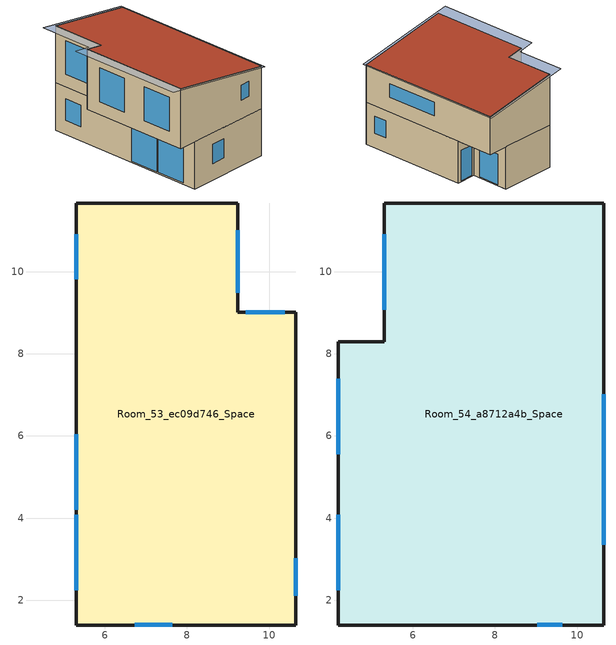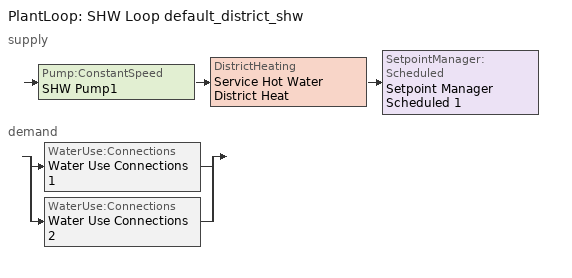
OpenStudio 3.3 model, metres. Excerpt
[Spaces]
Room_53_ec09d746_Space
 floor ground: 9.24,11.67 9.24,9.01 10.65,9.01 10.65,1.4 5.3,1.4 5.3,11.67 z-0.25
 wall outside: 10.65,9.01 9.24,9.01 9.24,11.67 5.3,11.67 5.3,1.4 10.65,1.4 10.65,9.01 z-0.25:2.63
 window (NGlass_cd9f42c5): 10.38,9.01 9.43,9.01 / 9.24,9.48 9.24,11.01 z-0.18:1.9; 5.3,10.91 5.3,9.81 z0.6:1.93; 5.3,4.08 5.3,2.25 / 5.3,6.04 5.3,4.21 z-0.18:2; 6.73,1.4 7.64,1.4 / 10.65,2.11 10.65,3.02 z0.76:1.93
 ceiling adiabatic (Ceiling_Residential): 5.3,11.67 5.3,1.4 10.65,1.4 10.65,9.01 9.24,9.01 9.24,11.67 z2.63
Room_54_a8712a4b_Space
 floor outside: 5.3,8.29 5.3,1.4 4.19,1.4 4.19,8.29 z2.63; 10.65,11.67 10.65,9.01 9.24,9.01 9.24,11.67 z2.63
 floor adiabatic (Floor_Residential): 9.24,11.67 9.24,9.01 10.65,9.01 10.65,1.4 5.3,1.4 5.3,11.67 z2.63
 wall outside: 4.19,8.29 4.19,1.4 z2.63:6.29; 10.65,1.4 10.65,11.67 z2.63:5.22; 5.3,11.67 5.3,8.29 z2.63:6.11; 5.3,8.29,6.11 5.3,8.29,2.63 4.19,8.29,2.63 4.19,8.29,6.29; 4.19,1.4,6.29 4.19,1.4,2.63 10.65,1.4,2.63 10.65,1.4,5.22 4.2,1.4,6.29; 10.65,11.67,5.22 10.65,11.67,2.63 5.3,11.67,2.63 5.3,11.67,6.11
 window (NGlass_cd9f42c5): 4.19,4.08 4.19,2.25 / 4.19,7.39 4.19,5.56 / 5.3,10.91 5.3,9.08 z3.41:5.46; 9.03,1.4 9.64,1.4 z3.76:4.68; 10.65,3.35 10.65,7.01 z3.67:4.59
 roof outside: 4.19,8.29 4.19,1.4 4.2,1.4 4.2,8.29 z6.29; 4.2,1.4,6.29 10.65,1.4,5.22 10.65,11.67,5.22 5.3,11.67,6.11 5.3,8.29,6.11 4.2,8.29,6.29
shading: 3.41,1.25,6.42 10.73,1.25,5.2 10.65,1.4,5.22 4.2,1.4,6.29 4.2,8.29,6.29 5.3,8.29,6.11 5.3,9.01,6.11 5.3,11.67,6.11 10.65,11.67,5.22 10.65,9.02,5.22 10.65,1.41,5.22 10.65,1.4,5.22 10.73,1.25,5.2 10.73,11.83,5.2 4.51,11.83,6.24 4.51,8.44,6.24 3.41,8.44,6.42
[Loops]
PlantLoop 'SHW Loop default_district_shw'
 supply: Pump:ConstantSpeed 'SHW Pump1' > DistrictHeating 'Service Hot Water District Heat' > SetpointManager:Scheduled 'Setpoint Manager Scheduled 1'
 demand: split
  | WaterUse:Connections 'Water Use Connections 1'
  | WaterUse:Connections 'Water Use Connections 2'
[Building]
Building 1: North Axis {deg}=0; Default Construction Set=Default Generic Construction Set; Standards Building Type=MediumOffice
[Site]
Site 1: Terrain=City
[SizingPeriod:DesignDay] Barometric Pressure {Pa}=99868; Day of Month=21
Name | Maximum Dry-Bulb Temperature {C} | Daily Dry-Bulb Temperature Range {deltaC} | Wind Speed {m/s} | Wind Direction {deg} | Sky Clearness | Month | Day Type | Humidity Condition Type | Wetbulb or DewPoint at Maximum Dry-Bulb {C} | Solar Model Indicator | ASHRAE Clear Sky Optical Depth for Beam Irradiance | ASHRAE Clear Sky Optical Depth for Diffuse Irradiance | Enthalpy at Maximum Dry-Bulb {J/kg}
Seattle Seattle Tacoma Intl A Ann Htg 99.6% Condns DB | -4.2 | 0 | 4.3 | 20 | 0 | 12 | WinterDesignDay | Wetbulb | -4.2 | ASHRAEClearSky
Seattle Seattle Tacoma Intl A Ann Hum_n 99.6% Condns DP=>MCDB | -0.4 | 0 | 4.3 | 20 | 0 | 12 | WinterDesignDay | Dewpoint | -13 | ASHRAEClearSky
Seattle Seattle Tacoma Intl A Ann Htg Wind 99.6% Condns WS=>MCDB | 5.6 | 0 | 12.1 | 20 | 0 | 12 | WinterDesignDay | Wetbulb | 5.6 | ASHRAEClearSky
Seattle Seattle Tacoma Intl A Ann Clg .4% Condns DB=>MWB | 29.4 | 10.4 | 4.2 | 350 |  | 8 | SummerDesignDay | Wetbulb | 18.3 | ASHRAETau | 0.352 | 2.561
Seattle Seattle Tacoma Intl A Ann Clg .4% Condns WB=>MDB | 27.9 | 10.4 | 4.2 | 350 |  | 8 | SummerDesignDay | Wetbulb | 19.2 | ASHRAETau | 0.352 | 2.561
Seattle Seattle Tacoma Intl A Ann Clg .4% Condns DP=>MDB | 20.8 | 10.4 | 4.2 | 350 |  | 8 | SummerDesignDay | Dewpoint | 15.9 | ASHRAETau | 0.352 | 2.561
Seattle Seattle Tacoma Intl A Ann Clg .4% Condns Enth=>MDB | 28.2 | 10.4 | 4.2 | 350 |  | 8 | SummerDesignDay | Enthalpy | 23 | ASHRAETau | 0.352 | 2.561 | 54700
[Site:WaterMainsTemperature]
Calculation Method=Correlation; Annual Average Outdoor Air Temperature {C}=12.6; Maximum Difference In Monthly Average Outdoor Air Temperatures {deltaC}=4
[Material:NoMass] Thermal Absorptance=0.9; Solar Absorptance=0.7
Name | Roughness | Thermal Resistance {m2-K/W} | Visible Absorptance
Typical Insulation-R4 | MediumSmooth | 0.704441 | 0.7
Typical Insulation-R7 | MediumSmooth | 1.23277 | 0.7
CP02 CARPET PAD | VeryRough | 0.21648 | 0.8
F04 Wall air space resistance | MediumRough | 0.00381 | 0.7
FacadeCladding | MediumRough | 0.163783 | 0.7
IntInsulation | MediumRough | 3.35067 | 0.7
Typical Insulation-R47 | MediumSmooth | 8.27718 | 0.7
Typical Insulation-R3 | MediumSmooth | 0.528331 | 0.7
AirGap | MediumRough | 0.17611 | 0.7
ContExtInsulation | MediumRough | 1.7611 | 0.7
[WindowMaterial:SimpleGlazingSystem]
Name | U-Factor {W/m2-K} | Solar Heat Gain Coefficient | Visible Transmittance
U 0.5 SHGC 0.4 Simple Glazing | 2.839 | 0.4 | 0.6
U 0.36 SHGC 0.36 Simple Glazing | 2.04408 | 0.36 | 0.6
aluminum_071e88c3 | 1.98 | 0.25 | 0.63
[Material]
Name | Roughness | Thickness {m} | Conductivity {W/m-K} | Density {kg/m3} | Specific Heat {J/kg-K} | Thermal Absorptance | Solar Absorptance | Visible Absorptance
F08 Metal surface | Smooth | 0.0008 | 45.2497 | 7824.02 | 499.678 | 0.9 | 0.7 | 0.7
5/8 in. Gypsum Board | MediumSmooth | 0.0159 | 0.159893 | 800.002 | 1089.3 | 0.9 | 0.7 | 0.7
1/2 in. Gypsum Board | Smooth | 0.0127 | 0.159893 | 800.002 | 1089.3 | 0.9 | 0.7 | 0.5
8 in. Concrete Block Basement Wall | MediumRough | 0.2032 | 1.32511 | 1842 | 911.412 | 0.9 | 0.7 | 0.7
InteriorFinish | MediumRough | 0.0127 | 0.16 | 800 | 109 | 0.9 | 0.7 | 0.7
Generic Roof Membrane | MediumRough | 0.01 | 0.16 | 1120 | 1460 | 0.9 | 0.65 | 0.65
Generic Acoustic Tile | MediumSmooth | 0.02 | 0.06 | 368 | 590 | 0.9 | 0.2 | 0.2
Generic 25mm Wood | MediumSmooth | 0.0254 | 0.15 | 608 | 1630 | 0.9 | 0.5 | 0.5
Generic HW Concrete | MediumRough | 0.2 | 1.95 | 2240 | 900 | 0.9 | 0.8 | 0.8
Generic Gypsum Board | MediumSmooth | 0.0127 | 0.16 | 800 | 1090 | 0.9 | 0.5 | 0.5
Generic Wall Air Gap | Smooth | 0.1 | 0.667 | 1.28 | 1000 | 0.9 | 0.7 | 0.7
Generic Ceiling Air Gap | Smooth | 0.1 | 0.556 | 1.28 | 1000 | 0.9 | 0.7 | 0.7
Generic Brick | MediumRough | 0.1 | 0.9 | 1920 | 790 | 0.9 | 0.65 | 0.65
Generic 50mm Insulation; Generic 25mm Insulation | MediumRough | 0.05 | 0.03 | 43 | 1210 | 0.9 | 0.7 | 0.7
Generic Painted Metal | Smooth | 0.0015 | 45 | 7690 | 410 | 0.9 | 0.5 | 0.5
Generic LW Concrete | MediumRough | 0.1 | 0.53 | 1280 | 840 | 0.9 | 0.8 | 0.8
Material 1 | Smooth | 0.1 | 0.1 | 0.1 | 100 |  | 0.65 | 0.65
[WindowMaterial:Glazing] Optical Data Type=SpectralAverage; Thickness {m}=0.006; Infrared Transmittance at Normal Incidence=0; Front Side Infrared Hemispherical Emissivity=0.84; Dirt Correction Factor for Solar and Visible Transmittance=1; Solar Diffusing=No
Name | Solar Transmittance at Normal Incidence | Front Side Solar Reflectance at Normal Incidence | Back Side Solar Reflectance at Normal Incidence | Visible Transmittance at Normal Incidence | Front Side Visible Reflectance at Normal Incidence | Back Side Visible Reflectance at Normal Incidence | Back Side Infrared Hemispherical Emissivity | Conductivity {W/m-K}
CLEAR 6MM | 0.775 | 0.071 | 0.071 | 0.881 | 0.08 | 0.08 | 0.84 | 0.899398
REF B CLEAR HI 6MM | 0.24 | 0.16 | 0.32 | 0.3 | 0.16 | 0.29 | 0.6 | 0.899398
Generic Low-e Glass | 0.45 | 0.36 | 0.36 | 0.71 | 0.21 | 0.21 | 0.047 | 1
Generic Clear Glass | 0.77 | 0.07 | 0.07 | 0.88 | 0.08 | 0.08 | 0.84 | 1
[WindowMaterial:Gas] Gas Type=Air; Thickness {m}=0.0127
AIR 13MM; Generic Window Air Gap
[Construction]
Typical Wood Joist Attic Floor-R48: 5/8 in. Gypsum Board, Typical Insulation-R47
Typical Insulated Metal Door-R3: F08 Metal surface, Typical Insulation-R3
U 0.5 SHGC 0.4 Simple Glazing Skylight: U 0.5 SHGC 0.4 Simple Glazing
U 0.44 SHGC 0.26 Dbl Ref-B-H Clr 6mm/13mm Air: REF B CLEAR HI 6MM, AIR 13MM, CLEAR 6MM
NGlass_cd9f42c5: aluminum_071e88c3
Ceiling_Residential: CP02 CARPET PAD, F04 Wall air space resistance, 1/2 in. Gypsum Board
Typical Overhead Door-R4: Typical Insulation-R4
Typical Insulated Basement Mass Wall-R8: Typical Insulation-R7, 8 in. Concrete Block Basement Wall
U 0.36 SHGC 0.36 Simple Glazing Window: U 0.36 SHGC 0.36 Simple Glazing
ExteriorWall: FacadeCladding, AirGap, ContExtInsulation, IntInsulation, InteriorFinish
Floor_Residential: 1/2 in. Gypsum Board, F04 Wall air space resistance, CP02 CARPET PAD
Generic Interior Door: Generic 25mm Wood
Generic Single Pane: Generic Clear Glass
Generic Shade: Material 1
Generic Interior Ceiling: Generic LW Concrete, Generic Ceiling Air Gap, Generic Acoustic Tile
Generic Interior Wall: Generic Gypsum Board, Generic Wall Air Gap, Generic Gypsum Board
Generic Exposed Floor: Generic Painted Metal, Generic Ceiling Air Gap, Generic 50mm Insulation, Generic LW Concrete
Generic Interior Floor: Generic Acoustic Tile, Generic Ceiling Air Gap, Generic LW Concrete
Generic Ground Slab: Generic 50mm Insulation, Generic HW Concrete
Generic Roof: Generic Roof Membrane, Generic 50mm Insulation, Generic LW Concrete, Generic Ceiling Air Gap, Generic Acoustic Tile
Generic Exterior Wall: Generic Brick, Generic LW Concrete, Generic 50mm Insulation, Generic Wall Air Gap, Generic Gypsum Board
Generic Underground Wall: Generic 50mm Insulation, Generic HW Concrete, Generic Wall Air Gap, Generic Gypsum Board
Generic Underground Roof: Generic 50mm Insulation, Generic HW Concrete, Generic Ceiling Air Gap, Generic Acoustic Tile
Generic Double Pane: Generic Low-e Glass, Generic Window Air Gap, Generic Clear Glass
Generic Exterior Door: Generic Painted Metal, Generic 25mm Insulation, Generic Painted Metal
[DefaultConstructionSet]
Name | Default Exterior Surface Constructions | Default Interior Surface Constructions | Default Ground Contact Surface Constructions | Default Exterior SubSurface Constructions | Default Interior SubSurface Constructions | Interior Partition Construction | Space Shading Construction | Adiabatic Surface Construction
dadu_assembly | Default Surface Constructions 2 | Default Surface Constructions 1 | Default Surface Constructions 3 | Default Sub Surface Constructions 2 | Default Sub Surface Constructions 1
Default Generic Construction Set | Default Surface Constructions 5 | Default Surface Constructions 4 | Default Surface Constructions 6 | Default Sub Surface Constructions 4 | Default Sub Surface Constructions 3 | Generic Air Boundary | Generic Shade | Generic Interior Wall
[DefaultSurfaceConstructions]
Name | Floor Construction | Roof Ceiling Construction | Wall Construction
Default Surface Constructions 1 | Floor_Residential | Ceiling_Residential
Default Surface Constructions 2 | Floor_Residential | Typical Wood Joist Attic Floor-R48 | ExteriorWall
Default Surface Constructions 3 | Floor_Residential |  | Typical Insulated Basement Mass Wall-R8
Default Surface Constructions 4 | Generic Interior Floor | Generic Interior Ceiling | Generic Interior Wall
Default Surface Constructions 5 | Generic Exposed Floor | Generic Roof | Generic Exterior Wall
Default Surface Constructions 6 | Generic Ground Slab | Generic Underground Roof | Generic Underground Wall
[DefaultSubSurfaceConstructions]
Name | Fixed Window Construction | Operable Window Construction | Door Construction | Glass Door Construction | Overhead Door Construction | Skylight Construction
Default Sub Surface Constructions 1
Default Sub Surface Constructions 2 | U 0.36 SHGC 0.36 Simple Glazing Window | U 0.36 SHGC 0.36 Simple Glazing Window | Typical Insulated Metal Door-R3 | U 0.44 SHGC 0.26 Dbl Ref-B-H Clr 6mm/13mm Air | Typical Overhead Door-R4 | U 0.5 SHGC 0.4 Simple Glazing Skylight
Default Sub Surface Constructions 3 | Generic Single Pane | Generic Single Pane | Generic Interior Door | Generic Single Pane
Default Sub Surface Constructions 4 | Generic Double Pane | Generic Double Pane | Generic Exterior Door | Generic Double Pane | Generic Exterior Door | Generic Double Pane
[Construction:AirBoundary]
Generic Air Boundary: None, 0
[SpaceType] Design Specification Outdoor Air Object=2019::MidriseApartment::Apartment_Ventilation
2019::MidriseApartment::Apartment; 2019::MidriseApartment::Apartment_Room_53_ec09d746; 2019::MidriseApartment::Apartment_Room_54_a8712a4b
[People:Definition]
2019::MidriseApartment::Apartment_People: Number of People Calculation Method=People/Area; People per Space Floor Area {person/m2}=0.0283091; Fraction Radiant=0.3; Sensible Heat Fraction=Autocalculate
[People] People Definition=2019::MidriseApartment::Apartment_People; Number of People Schedule=ApartmentMidRise OCC_APT_SCH; Activity Level Schedule=ApartmentMidRise Activity Schedule; Multiplier=1
Name | Space or SpaceType
2019::MidriseApartment::Apartment_People | 2019::MidriseApartment::Apartment
2019::MidriseApartment::Apartment_People 1 | 2019::MidriseApartment::Apartment_Room_53_ec09d746
2019::MidriseApartment::Apartment_People 2 | 2019::MidriseApartment::Apartment_Room_54_a8712a4b
[Lights:Definition]
2019::MidriseApartment::Apartment_Lighting: Design Level Calculation Method=Watts/Area; Watts per Space Floor Area {W/m2}=6.45834; Fraction Radiant=0.6; Fraction Visible=0.2; Return Air Fraction=0
[Lights] Lights Definition=2019::MidriseApartment::Apartment_Lighting; Schedule=ApartmentMidRise LTG_APT_SCH; Fraction Replaceable=1
Name | Space or SpaceType
2019::MidriseApartment::Apartment_Lighting | 2019::MidriseApartment::Apartment
2019::MidriseApartment::Apartment_Lighting 1 | 2019::MidriseApartment::Apartment_Room_53_ec09d746
2019::MidriseApartment::Apartment_Lighting 2 | 2019::MidriseApartment::Apartment_Room_54_a8712a4b
[ElectricEquipment:Definition]
2019::MidriseApartment::Apartment_Electric: Design Level Calculation Method=Watts/Area; Watts per Space Floor Area {W/m2}=6.66999; Fraction Latent=0; Fraction Radiant=0.5; Fraction Lost=0
[ElectricEquipment] Electric Equipment Definition=2019::MidriseApartment::Apartment_Electric; Schedule=ApartmentMidRise EQP_APT_SCH
Name | Space or SpaceType
2019::MidriseApartment::Apartment_Electric | 2019::MidriseApartment::Apartment
2019::MidriseApartment::Apartment_Electric 1 | 2019::MidriseApartment::Apartment_Room_53_ec09d746
2019::MidriseApartment::Apartment_Electric 2 | 2019::MidriseApartment::Apartment_Room_54_a8712a4b
[SpaceInfiltration:DesignFlowRate] Schedule=ApartmentMidRise INF_APT_SCH; Design Flow Rate Calculation Method=Flow/ExteriorArea; Constant Term Coefficient=1; Temperature Term Coefficient=0; Velocity Term Coefficient=0
Name | Space or SpaceType | Flow per Exterior Surface Area {m3/s-m2}
2019::MidriseApartment::Apartment_Infiltration | 2019::MidriseApartment::Apartment | 0.00056896
Room_53_ec09d746_infiltration | 2019::MidriseApartment::Apartment_Room_53_ec09d746 | 0.00059
Room_54_a8712a4b_infiltration | 2019::MidriseApartment::Apartment_Room_54_a8712a4b | 0.00059
[DesignSpecification:OutdoorAir]
2019::MidriseApartment::Apartment_Ventilation: Outdoor Air Flow Rate {m3/s}=0; Outdoor Air Flow Air Changes per Hour {1/hr}=0.35
[Space] Default Construction Set=dadu_assembly
Name | Space Type | Building Story | Thermal Zone
Room_53_ec09d746_Space | 2019::MidriseApartment::Apartment_Room_53_ec09d746 | Floor1 | Room_53_ec09d746
Room_54_a8712a4b_Space | 2019::MidriseApartment::Apartment_Room_54_a8712a4b | Floor2 | Room_54_a8712a4b
[ThermalZone] Fraction of Zone Controlled by Primary Daylighting Control=1; Use Ideal Air Loads=No
Name | Ceiling Height {m} | Volume {m3} | Primary Daylighting Control | Thermostat
Room_53_ec09d746 | 2.88479 | 147.441 | Room_53_ec09d746_Space_Daylighting | Thermostat Setpoint Dual Setpoint 1
Room_54_a8712a4b | 3.66 | 193.708 | Room_54_a8712a4b_Space_Daylighting | Thermostat Setpoint Dual Setpoint 2
[Sizing:Zone] Zone Cooling Design Supply Air Temperature Input Method=SupplyAirTemperature; Zone Cooling Design Supply Air Temperature {C}=14; Zone Cooling Design Supply Air Temperature Difference {deltaC}=11.11; Zone Heating Design Supply Air Temperature Input Method=SupplyAirTemperature; Zone Heating Design Supply Air Temperature {C}=40; Zone Heating Design Supply Air Temperature Difference {deltaC}=11.11; Zone Cooling Design Supply Air Humidity Ratio {kg-H2O/kg-air}=0.0085; Zone Heating Design Supply Air Humidity Ratio {kg-H2O/kg-air}=0.008; Cooling Design Air Flow Method=DesignDay; Heating Design Air Flow Method=DesignDay; Account for Dedicated Outdoor Air System=No; Dedicated Outdoor Air System Control Strategy=NeutralSupplyAir; Dedicated Outdoor Air Low Setpoint Temperature for Design {C}=autosize; Dedicated Outdoor Air High Setpoint Temperature for Design {C}=autosize
Room_53_ec09d746; Room_54_a8712a4b
[Zone equipment]
Room_53_ec09d746: Room_53_ec09d746 Ideal Loads Air System
Room_54_a8712a4b: Room_54_a8712a4b Ideal Loads Air System
[BuildingStory]
Floor1; Floor2
[Daylighting:Control] Position Y-Coordinate {m}=6.53321; Illuminance Setpoint {lux}=300; Lighting Control Type=Continuous; Minimum Input Power Fraction for Continuous Dimming Control=0.3; Minimum Light Output Fraction for Continuous Dimming Control=0.2
Name | Space | Position X-Coordinate {m} | Position Z-Coordinate {m}
Room_53_ec09d746_Space_Daylighting | Room_53_ec09d746_Space | 7.97529 | 0.545833
Room_54_a8712a4b_Space_Daylighting | Room_54_a8712a4b_Space | 7.41641 | 3.430625
[WaterUse:Equipment:Definition] Target Temperature Schedule=60.0C Hot Water; Sensible Fraction Schedule=0.2 Hot Water Sensible Fraction; Latent Fraction Schedule=0.05 Hot Water Latent Fraction
Name | Peak Flow Rate {m3/s}
2019::MidriseApartment::Apartment_SHW..Room_53_ec09d746 | 2.11904e-06
2019::MidriseApartment::Apartment_SHW..Room_54_a8712a4b | 2.59333e-06
[WaterUse:Equipment] Flow Rate Fraction Schedule=ApartmentMidRise APT_DHW_SCH
Name | Water Use Equipment Definition | Space
2019::MidriseApartment::Apartment_SHW..Room_53_ec09d746 | 2019::MidriseApartment::Apartment_SHW..Room_53_ec09d746 | Room_53_ec09d746_Space
2019::MidriseApartment::Apartment_SHW..Room_54_a8712a4b | 2019::MidriseApartment::Apartment_SHW..Room_54_a8712a4b | Room_54_a8712a4b_Space
[WaterUse:Connections] Hot Water Supply Temperature Schedule=60.0C Hot Water; Drain Water Heat Exchanger Type=None; Drain Water Heat Exchanger Destination=Plant
Name | Water Use Equipment Name 1
Water Use Connections 1 | 2019::MidriseApartment::Apartment_SHW..Room_53_ec09d746
Water Use Connections 2 | 2019::MidriseApartment::Apartment_SHW..Room_54_a8712a4b
[ThermostatSetpoint:DualSetpoint] Heating Setpoint Temperature Schedule=ApartmentMidRise HTGSETP_APT_SCH; Cooling Setpoint Temperature Schedule=ApartmentMidRise CLGSETP_APT_SCH
Thermostat Setpoint Dual Setpoint 1; Thermostat Setpoint Dual Setpoint 2
[ZoneHVAC:IdealLoadsAirSystem] Maximum Heating Supply Air Temperature {C}=50; Minimum Cooling Supply Air Temperature {C}=13; Heating Limit=LimitCapacity; Maximum Sensible Heating Capacity {W}=autosize; Cooling Limit=LimitFlowRateAndCapacity; Maximum Cooling Air Flow Rate {m3/s}=autosize; Maximum Total Cooling Capacity {W}=autosize; Demand Controlled Ventilation Type=None; Outdoor Air Economizer Type=DifferentialDryBulb; Sensible Heat Recovery Effectiveness=0; Latent Heat Recovery Effectiveness=0
Room_53_ec09d746 Ideal Loads Air System; Room_54_a8712a4b Ideal Loads Air System
[PlantLoop]
SHW Loop default_district_shw: Glycol Concentration=0; Maximum Loop Temperature {C}=60; Minimum Loop Temperature {C}=10; Plant Loop Volume {m3}=Autocalculate; Load Distribution Scheme=Optimal
[Sizing:Plant]
SHW Loop default_district_shw: Loop Type=Heating; Design Loop Exit Temperature {C}=60; Loop Design Temperature Difference {deltaC}=5; Sizing Option=NonCoincident; Zone Timesteps in Averaging Window=1; Coincident Sizing Factor Mode=None
[SetpointManager:Scheduled]
Setpoint Manager Scheduled 1: Control Variable=Temperature; Schedule=60C Hot Water
[Pump:ConstantSpeed]
SHW Pump1: Rated Flow Rate {m3/s}=autosize; Rated Pump Head {Pa}=29891; Rated Power Consumption {W}=autosize; Motor Efficiency=0.9; Fraction of Motor Inefficiencies to Fluid Stream=0; Pump Control Type=Intermittent; Design Power Sizing Method=PowerPerFlowPerPressure; Design Electric Power per Unit Flow Rate {W/(m3/s)}=348701.1; Design Shaft Power per Unit Flow Rate per Unit Head {W-s/m3-Pa}=1.28205
[DistrictHeating]
Service Hot Water District Heat: Nominal Capacity {W}=1000000
[Schedule:Ruleset]
Name | Default Day Schedule | Summer Design Day Schedule | Winter Design Day Schedule
ApartmentMidRise HTGSETP_APT_SCH | ApartmentMidRise HTGSETP_APT_SCH_Default | ApartmentMidRise HTGSETP_APT_SCH_SmrDsn 1 | ApartmentMidRise HTGSETP_APT_SCH_WntrDsn 1
ApartmentMidRise OCC_APT_SCH | ApartmentMidRise OCC_APT_SCH_Default | ApartmentMidRise OCC_APT_SCH_SmrDsn 1 | ApartmentMidRise OCC_APT_SCH_WntrDsn 1
ApartmentMidRise EQP_APT_SCH | ApartmentMidRise EQP_APT_SCH_Default | ApartmentMidRise EQP_APT_SCH_SmrDsn 1 | ApartmentMidRise EQP_APT_SCH_WntrDsn 1
ApartmentMidRise INF_APT_SCH | ApartmentMidRise INF_APT_SCH_Default | ApartmentMidRise INF_APT_SCH_SmrDsn 1 | ApartmentMidRise INF_APT_SCH_WntrDsn 1
ApartmentMidRise APT_DHW_SCH | ApartmentMidRise APT_DHW_SCH_Default | ApartmentMidRise APT_DHW_SCH_SmrDsn 1 | ApartmentMidRise APT_DHW_SCH_WntrDsn 1
ApartmentMidRise CLGSETP_APT_SCH | ApartmentMidRise CLGSETP_APT_SCH_Default | ApartmentMidRise CLGSETP_APT_SCH_SmrDsn 1 | ApartmentMidRise CLGSETP_APT_SCH_WntrDsn 1
ApartmentMidRise LTG_APT_SCH | ApartmentMidRise LTG_APT_SCH_Default | ApartmentMidRise LTG_APT_SCH_SmrDsn 1 | ApartmentMidRise LTG_APT_SCH_WntrDsn 1
ApartmentMidRise Activity Schedule | ApartmentMidRise Activity Schedule_Default | ApartmentMidRise Activity Schedule_SmrDsn 1 | ApartmentMidRise Activity Schedule_WntrDsn 1
60.0C Hot Water | Schedule Day 1
0.2 Hot Water Sensible Fraction | Schedule Day 2
0.05 Hot Water Latent Fraction | Schedule Day 3
60C Hot Water | Schedule Day 4
[Schedule:Day]
ApartmentMidRise HTGSETP_APT_SCH_Default; ApartmentMidRise HTGSETP_APT_SCH_SmrDsn 1; ApartmentMidRise HTGSETP_APT_SCH_WntrDsn 1: 24, 0, 21.7
ApartmentMidRise OCC_APT_SCH_Default; ApartmentMidRise OCC_APT_SCH_SmrDsn 1; ApartmentMidRise OCC_APT_SCH_WntrDsn 1: 7, 0, 1, 8, 0, 0.85, 9, 0, 0.39, 16, 0, 0.25, 17, 0, 0.3, 18, 0, 0.52, 21, 0, 0.87, 24, 0, 1
ApartmentMidRise EQP_APT_SCH_Default; ApartmentMidRise EQP_APT_SCH_SmrDsn 1; ApartmentMidRise EQP_APT_SCH_WntrDsn 1: 1, 0, 0.45, 2, 0, 0.41, 3, 0, 0.39, 5, 0, 0.38, 6, 0, 0.43, 7, 0, 0.54, 8, 0, 0.65, 9, 0, 0.66, 10, 0, 0.67, 11, 0, 0.69, 12, 0, 0.7, 13, 0, 0.69, 14, 0, 0.66, 15, 0, 0.65, 16, 0, 0.68, 17, 0, 0.8, 19, 0, 1, 20, 0, 0.93, 21, 0, 0.89, 22, 0, 0.85, 23, 0, 0.71, 24, 0, 0.58
ApartmentMidRise INF_APT_SCH_Default; ApartmentMidRise INF_APT_SCH_SmrDsn 1; ApartmentMidRise INF_APT_SCH_WntrDsn 1: 24, 0, 1
ApartmentMidRise APT_DHW_SCH_Default; ApartmentMidRise APT_DHW_SCH_SmrDsn 1; ApartmentMidRise APT_DHW_SCH_WntrDsn 1: 1, 0, 0.08, 2, 0, 0.04, 4, 0, 0.01, 5, 0, 0.04, 6, 0, 0.27, 7, 0, 0.94, 8, 0, 1, 9, 0, 0.96, 10, 0, 0.84, 11, 0, 0.76, 12, 0, 0.61, 13, 0, 0.53, 14, 0, 0.47, 15, 0, 0.41, 16, 0, 0.47, 17, 0, 0.55, 18, 0, 0.73, 19, 0, 0.86, 20, 0, 0.82, 21, 0, 0.75, 22, 0, 0.61, 23, 0, 0.53, 24, 0, 0.29
ApartmentMidRise CLGSETP_APT_SCH_Default; ApartmentMidRise CLGSETP_APT_SCH_SmrDsn 1; ApartmentMidRise CLGSETP_APT_SCH_WntrDsn 1: 24, 0, 24.4
ApartmentMidRise LTG_APT_SCH_Default; ApartmentMidRise LTG_APT_SCH_SmrDsn 1; ApartmentMidRise LTG_APT_SCH_WntrDsn 1: 4, 0, 0.011316, 5, 0, 0.0339481, 6, 0, 0.0735542, 7, 0, 0.0792122, 8, 0, 0.0735542, 9, 0, 0.0339481, 15, 0, 0.0226321, 16, 0, 0.0396061, 17, 0, 0.0792122, 18, 0, 0.11316, 19, 0, 0.152766, 21, 0, 0.181056, 22, 0, 0.124476, 23, 0, 0.0678962, 24, 0, 0.0282901
ApartmentMidRise Activity Schedule_Default; ApartmentMidRise Activity Schedule_SmrDsn 1; ApartmentMidRise Activity Schedule_WntrDsn 1: 24, 0, 95
Schedule Day 1; Schedule Day 4: 24, 0, 60
Schedule Day 2: 24, 0, 0.2
Schedule Day 3: 24, 0, 0.05
